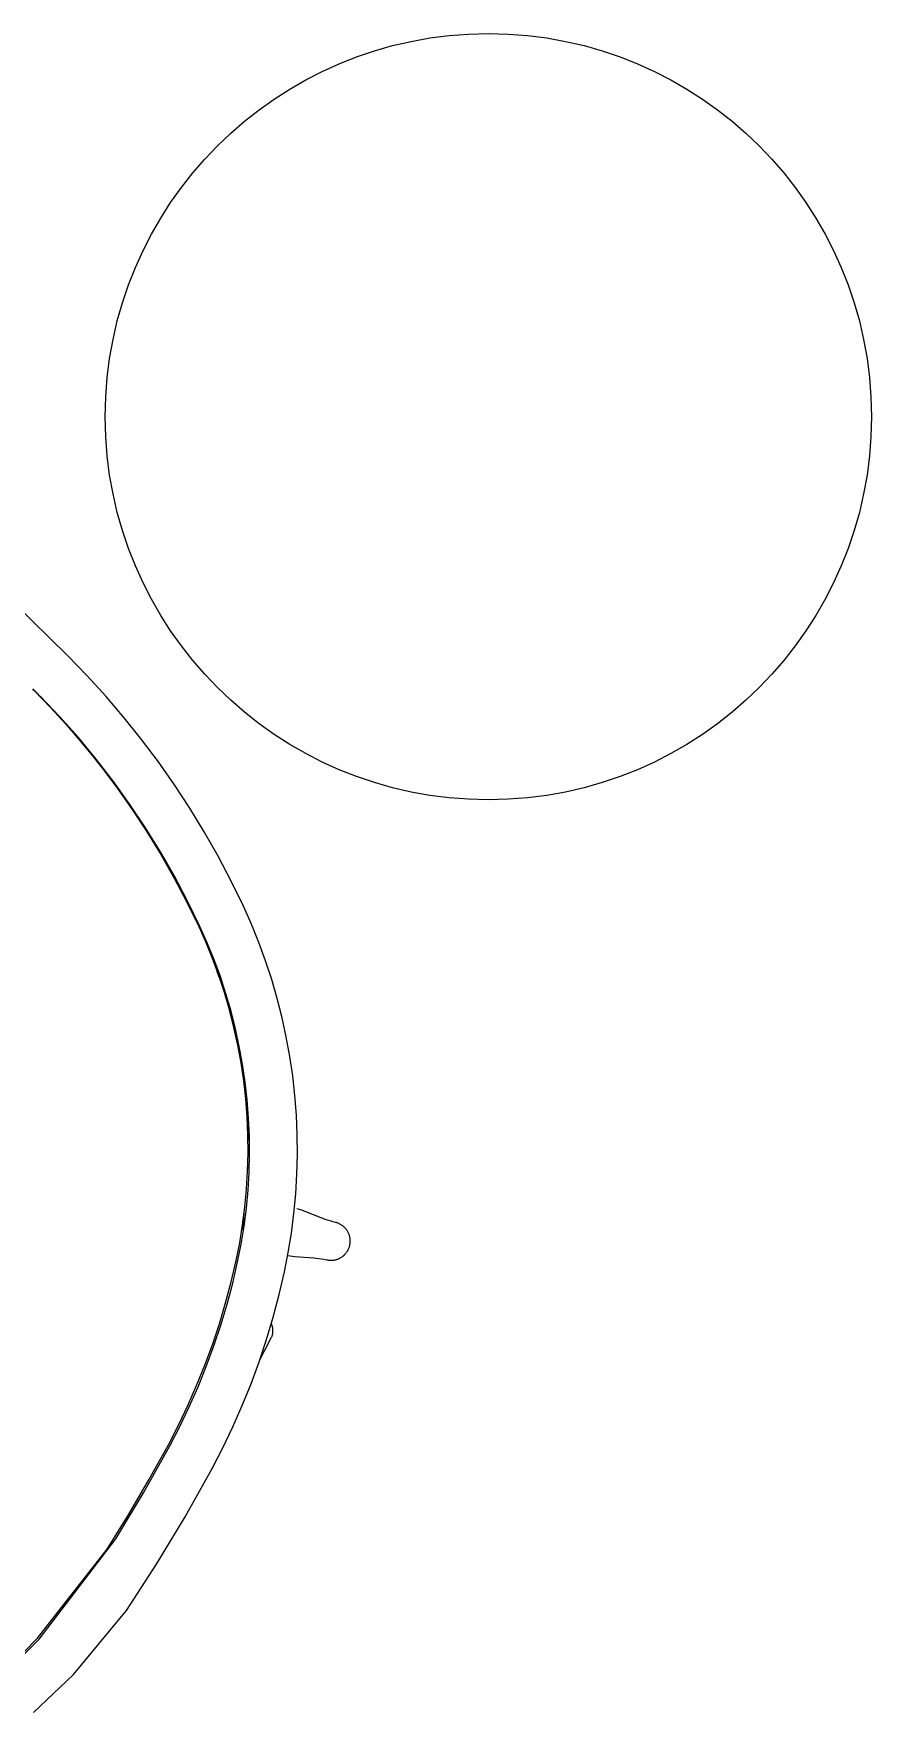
# Model space of a CAD drawing. Header units: millimetres. Extents: x 24870 to 27223, y 1839 to 3696.
# Drawn here: x 25912.6 to 25956.4, y 3106.6 to 3194.2 of the extents above; entities that cross this region are included whole.
import ezdxf

# ---------------------------------------------------------------- set-up
doc = ezdxf.new("R2010")
doc.units = ezdxf.units.MM
doc.layers.add('2-tef-hareketli', color=251, linetype='Continuous')

# ---------------------------------------------------------------- blocks, each defined once
blk = doc.blocks.new('targe plan')
at = {"color": 0}
for p, q in [((2876.323, 127.931), (2879.188, 128.275)), ((2879.188, 128.275), (2883.517, 128.275)), ((2883.517, 128.275), (2886.382, 127.931)), ((2886.382, 127.931), (2889.235, 127.495)), ((2889.235, 127.495), (2892.072, 126.966)), ((2892.068, 126.946), (2892.072, 126.966)), ((2892.072, 126.966), (2893.263, 126.705)), ((2893.263, 126.705), (2894.446, 126.407)), ((2894.446, 126.407), (2895.619, 126.072)), ((2876.661, 125.453), (2879.446, 125.719)), ((2877.357, 125.445), (2879.449, 125.619)), ((2879.449, 125.619), (2885.348, 125.445)), ((2885.348, 125.445), (2887.433, 125.152)), ((2886.044, 125.453), (2888.817, 125.029)), ((2895.619, 126.072), (2896.781, 125.701)), ((2896.781, 125.701), (2897.931, 125.293)), ((2887.433, 125.152), (2889.509, 124.809)), ((2888.817, 125.029), (2891.574, 124.516)), ((2889.509, 124.809), (2891.574, 124.416)), ((2891.574, 124.516), (2892.69, 124.271)), ((2897.931, 125.293), (2899.068, 124.851)), ((2897.992, 125.271), (2899.337, 124.975)), ((2899.068, 124.851), (2900.19, 124.373)), ((2899.337, 124.975), (2899.363, 124.968)), ((2899.363, 124.968), (2899.389, 124.959)), ((2899.389, 124.959), (2899.415, 124.95)), ((2899.415, 124.95), (2899.44, 124.94)), ((2899.44, 124.94), (2899.465, 124.928)), ((2899.465, 124.928), (2899.49, 124.916)), ((2899.49, 124.916), (2899.514, 124.903)), ((2899.514, 124.903), (2899.537, 124.89)), ((2899.537, 124.89), (2899.561, 124.875)), ((2899.561, 124.875), (2899.583, 124.86)), ((2899.583, 124.86), (2899.605, 124.844)), ((2899.605, 124.844), (2899.627, 124.827)), ((2899.627, 124.827), (2899.648, 124.81)), ((2899.648, 124.81), (2899.668, 124.792)), ((2899.668, 124.792), (2899.688, 124.773)), ((2899.688, 124.773), (2899.707, 124.753)), ((2899.707, 124.753), (2899.726, 124.733)), ((2899.726, 124.733), (2899.743, 124.712)), ((2899.743, 124.712), (2899.76, 124.691)), ((2899.76, 124.691), (2899.777, 124.669)), ((2899.777, 124.669), (2899.792, 124.646)), ((2899.792, 124.646), (2899.805, 124.625)), ((2899.805, 124.625), (2899.818, 124.604)), ((2899.818, 124.604), (2899.83, 124.583)), ((2899.83, 124.583), (2899.841, 124.561)), ((2899.841, 124.561), (2899.852, 124.539)), ((2899.852, 124.539), (2899.862, 124.517)), ((2904.15, 124.364), (2904.219, 124.488)), ((2904.219, 124.488), (2904.287, 124.617)), ((2904.287, 124.617), (2904.303, 124.647)), ((2904.303, 124.647), (2904.32, 124.677)), ((2904.32, 124.677), (2904.339, 124.706)), ((2904.339, 124.706), (2904.358, 124.735)), ((2904.358, 124.735), (2904.378, 124.763)), ((2904.378, 124.763), (2904.399, 124.79)), ((2904.399, 124.79), (2904.421, 124.816)), ((2904.421, 124.816), (2904.444, 124.842)), ((2904.444, 124.842), (2904.468, 124.867)), ((2904.468, 124.867), (2904.493, 124.89)), ((2904.493, 124.89), (2904.519, 124.913)), ((2904.519, 124.913), (2904.545, 124.936)), ((2904.545, 124.936), (2904.572, 124.957)), ((2904.572, 124.957), (2904.6, 124.977)), ((2904.6, 124.977), (2904.628, 124.996)), ((2904.628, 124.996), (2904.657, 125.015)), ((2904.657, 125.015), (2904.687, 125.032)), ((2904.687, 125.032), (2904.718, 125.048)), ((2904.718, 125.048), (2904.748, 125.063)), ((2904.748, 125.063), (2904.78, 125.077)), ((2904.78, 125.077), (2904.812, 125.09)), ((2904.812, 125.09), (2904.844, 125.102)), ((2904.844, 125.102), (2904.877, 125.113)), ((2904.877, 125.113), (2904.91, 125.123)), ((2904.91, 125.123), (2904.943, 125.131)), ((2904.943, 125.131), (2904.977, 125.138)), ((2904.977, 125.138), (2905.011, 125.144)), ((2905.011, 125.144), (2905.045, 125.149)), ((2905.045, 125.149), (2905.079, 125.153)), ((2905.079, 125.153), (2905.113, 125.155)), ((2905.113, 125.155), (2905.148, 125.157)), ((2905.148, 125.157), (2905.182, 125.157)), ((2905.182, 125.157), (2905.217, 125.156)), ((2905.217, 125.156), (2905.252, 125.154)), ((2905.252, 125.154), (2905.287, 125.151)), ((2905.287, 125.151), (2905.321, 125.146)), ((2905.321, 125.146), (2905.356, 125.141)), ((2905.356, 125.141), (2905.39, 125.134)), ((2905.39, 125.134), (2905.424, 125.126)), ((2905.424, 125.126), (2905.458, 125.117)), ((2905.458, 125.117), (2905.491, 125.106)), ((2905.491, 125.106), (2905.525, 125.095)), ((2905.525, 125.095), (2905.557, 125.082)), ((2905.557, 125.082), (2905.589, 125.068)), ((2905.589, 125.068), (2905.621, 125.053)), ((2905.621, 125.053), (2905.652, 125.037)), ((2905.652, 125.037), (2905.683, 125.02)), ((2905.683, 125.02), (2905.712, 125.002)), ((2905.712, 125.002), (2905.742, 124.983)), ((2905.742, 124.983), (2905.77, 124.963)), ((2905.77, 124.963), (2905.798, 124.941)), ((2905.798, 124.941), (2905.825, 124.919)), ((2905.825, 124.919), (2905.851, 124.896)), ((2905.851, 124.896), (2905.877, 124.872)), ((2905.877, 124.872), (2905.902, 124.847)), ((2905.902, 124.847), (2905.925, 124.822)), ((2905.925, 124.822), (2905.948, 124.795)), ((2905.948, 124.795), (2905.97, 124.768)), ((2905.97, 124.768), (2905.991, 124.74)), ((2905.991, 124.74), (2906.011, 124.711)), ((2906.011, 124.711), (2906.03, 124.682)), ((2906.03, 124.682), (2906.048, 124.652)), ((2906.048, 124.652), (2906.065, 124.621)), ((2906.065, 124.621), (2906.08, 124.59)), ((2906.08, 124.59), (2906.095, 124.558)), ((2906.095, 124.558), (2906.109, 124.526)), ((2906.109, 124.526), (2906.121, 124.493)), ((2906.121, 124.493), (2906.132, 124.46)), ((2906.132, 124.46), (2906.142, 124.426)), ((2891.574, 124.416), (2892.69, 124.171)), ((2892.69, 124.271), (2893.797, 123.992)), ((2892.69, 124.171), (2893.797, 123.892)), ((2893.797, 123.992), (2894.895, 123.678)), ((2893.797, 123.892), (2894.895, 123.578)), ((2894.895, 123.678), (2895.983, 123.331)), ((2894.895, 123.578), (2895.983, 123.231)), ((2900.19, 124.373), (2901.297, 123.86)), ((2901.297, 123.86), (2902.388, 123.313)), ((2903.354, 123.218), (2903.929, 124.016)), ((2903.929, 124.016), (2904.004, 124.13)), ((2904.004, 124.13), (2904.078, 124.245)), ((2904.078, 124.245), (2904.15, 124.364)), ((2906.013, 123.58), (2905.955, 123.45)), ((2906.077, 123.711), (2906.013, 123.58)), ((2906.092, 123.742), (2906.077, 123.711)), ((2906.106, 123.775), (2906.092, 123.742)), ((2906.118, 123.807), (2906.106, 123.775)), ((2906.13, 123.84), (2906.118, 123.807)), ((2906.14, 123.874), (2906.13, 123.84)), ((2906.149, 123.907), (2906.14, 123.874)), ((2906.142, 124.426), (2906.151, 124.392)), ((2906.157, 123.942), (2906.149, 123.907)), ((2906.151, 124.392), (2906.159, 124.358)), ((2906.164, 123.976), (2906.157, 123.942)), ((2906.159, 124.358), (2906.165, 124.324)), ((2906.17, 124.01), (2906.164, 123.976)), ((2906.165, 124.324), (2906.171, 124.289)), ((2906.174, 124.045), (2906.17, 124.01)), ((2906.171, 124.289), (2906.175, 124.255)), ((2906.177, 124.08), (2906.174, 124.045)), ((2906.175, 124.255), (2906.178, 124.22)), ((2906.179, 124.115), (2906.177, 124.08)), ((2906.178, 124.22), (2906.18, 124.185)), ((2906.18, 124.15), (2906.179, 124.115)), ((2906.18, 124.185), (2906.18, 124.15)), ((2895.983, 123.331), (2897.06, 122.95)), ((2895.983, 123.231), (2897.06, 122.85)), ((2897.06, 122.95), (2898.124, 122.535)), ((2897.06, 122.85), (2898.124, 122.435)), ((2902.378, 123.294), (2902.388, 123.313)), ((2902.388, 123.313), (2903.292, 122.822)), ((2903.151, 122.901), (2903.217, 123.011)), ((2903.217, 123.011), (2903.286, 123.117)), ((2903.286, 123.117), (2903.354, 123.218)), ((2903.292, 122.822), (2904.179, 122.3)), ((2905.805, 123.067), (2905.485, 122.083)), ((2905.851, 123.195), (2905.805, 123.067)), ((2905.901, 123.322), (2905.851, 123.195)), ((2905.955, 123.45), (2905.901, 123.322)), ((2898.124, 122.535), (2899.175, 122.088)), ((2898.124, 122.435), (2899.175, 121.988)), ((2899.175, 122.088), (2900.211, 121.608)), ((2899.175, 121.988), (2900.211, 121.508)), ((2904.179, 122.3), (2905.048, 121.748)), ((2905.388, 121.829), (2905.332, 121.699)), ((2905.439, 121.957), (2905.388, 121.829)), ((2905.485, 122.083), (2905.439, 121.957)), ((2900.211, 121.608), (2901.232, 121.096)), ((2900.211, 121.508), (2901.232, 120.996)), ((2900.861, 121.279), (2901.673, 120.852)), ((2901.232, 121.096), (2902.061, 120.645)), ((2901.232, 120.996), (2902.061, 120.545)), ((2905.048, 121.748), (2905.897, 121.167)), ((2905.897, 121.167), (2906.726, 120.557)), ((2902.061, 120.645), (2902.874, 120.167)), ((2902.061, 120.545), (2902.874, 120.067)), ((2902.737, 120.204), (2902.648, 120.303)), ((2902.768, 120.174), (2902.738, 120.203)), ((2902.799, 120.146), (2902.768, 120.174)), ((2902.831, 120.119), (2902.799, 120.146)), ((2902.863, 120.093), (2902.831, 120.119)), ((2902.897, 120.069), (2902.863, 120.093)), ((2902.874, 120.167), (2903.671, 119.661)), ((2902.931, 120.045), (2902.897, 120.069)), ((2906.726, 120.557), (2907.533, 119.919)), ((2902.874, 120.067), (2903.671, 119.561)), ((2902.966, 120.023), (2902.931, 120.045)), ((2903.002, 120.001), (2902.966, 120.023)), ((2903.038, 119.981), (2903.002, 120.001)), ((2903.076, 119.962), (2903.038, 119.981)), ((2903.113, 119.945), (2903.076, 119.962)), ((2903.152, 119.928), (2903.113, 119.945)), ((2903.19, 119.913), (2903.152, 119.928)), ((2903.23, 119.9), (2903.19, 119.913)), ((2903.269, 119.887), (2903.23, 119.9)), ((2903.31, 119.876), (2903.269, 119.887)), ((2903.35, 119.866), (2903.31, 119.876)), ((2903.35, 119.769), (2903.35, 119.867)), ((2903.671, 119.661), (2904.449, 119.128)), ((2903.671, 119.561), (2904.449, 119.028)), ((2907.533, 119.919), (2908.319, 119.254)), ((2908.319, 119.254), (2909.081, 118.562)), ((2904.449, 119.128), (2905.209, 118.569)), ((2904.449, 119.028), (2905.209, 118.469)), ((2905.209, 118.569), (2905.95, 117.984)), ((2905.209, 118.469), (2905.95, 117.884)), ((2905.351, 118.36), (2905.351, 118.46)), ((2909.081, 118.562), (2909.819, 117.845)), ((2905.95, 117.984), (2906.67, 117.374)), ((2905.95, 117.884), (2906.67, 117.274)), ((2906.314, 117.667), (2906.951, 117.11)), ((2909.819, 117.845), (2910.532, 117.103)), ((2906.67, 117.374), (2907.369, 116.74)), ((2906.67, 117.274), (2907.369, 116.64)), ((2906.951, 117.11), (2907.57, 116.534)), ((2907.369, 116.74), (2908.045, 116.082)), ((2907.369, 116.64), (2908.045, 115.982)), ((2910.532, 117.103), (2911.219, 116.337)), ((2908.045, 116.082), (2908.699, 115.402)), ((2908.045, 115.982), (2908.699, 115.302)), ((2911.219, 116.337), (2911.88, 115.548)), ((2908.518, 115.579), (2908.94, 115.122)), ((2908.699, 115.402), (2909.329, 114.699)), ((2908.699, 115.302), (2909.329, 114.599)), ((2908.94, 115.122), (2909.352, 114.655)), ((2911.88, 115.548), (2912.513, 114.737)), ((2909.329, 114.699), (2909.935, 113.976)), ((2909.329, 114.599), (2909.935, 113.876)), ((2909.352, 114.655), (2909.753, 114.18)), ((2909.753, 114.18), (2910.144, 113.695)), ((2909.935, 113.976), (2910.516, 113.232)), ((2912.513, 114.737), (2913.118, 113.904)), ((2909.935, 113.876), (2910.516, 113.132)), ((2910.144, 113.695), (2910.519, 113.207)), ((2910.516, 113.232), (2911.071, 112.469)), ((2910.516, 113.132), (2911.071, 112.369)), ((2910.519, 113.207), (2910.884, 112.71)), ((2913.118, 113.904), (2913.694, 113.052)), ((2910.884, 112.71), (2911.238, 112.204)), ((2911.071, 112.469), (2911.599, 111.687)), ((2911.071, 112.369), (2911.599, 111.587)), ((2911.238, 112.204), (2911.581, 111.691)), ((2913.694, 113.052), (2914.241, 112.18)), ((2914.241, 112.18), (2914.758, 111.29)), ((2911.581, 111.691), (2911.912, 111.171)), ((2911.599, 111.687), (2912.101, 110.888)), ((2911.599, 111.587), (2912.101, 110.788)), ((2911.912, 111.171), (2912.231, 110.643)), ((2912.041, 110.86), (2912.205, 110.587)), ((2912.101, 110.888), (2912.574, 110.072)), ((2912.101, 110.788), (2912.574, 109.972)), ((2912.407, 110.267), (2912.133, 110.734)), ((2912.231, 110.643), (2912.538, 110.108)), ((2912.538, 110.008), (2912.231, 110.543)), ((2914.758, 111.29), (2915.244, 110.383)), ((2912.538, 110.108), (2912.834, 109.567)), ((2912.834, 109.467), (2912.538, 110.008)), ((2912.574, 110.072), (2913.02, 109.24)), ((2912.574, 109.972), (2913.02, 109.14)), ((2912.834, 109.567), (2913.112, 109.029)), ((2915.244, 110.383), (2915.699, 109.46)), ((2913.159, 108.866), (2912.948, 109.279)), ((2913.378, 108.386), (2912.976, 109.195)), ((2913.02, 109.24), (2913.437, 108.393)), ((2913.02, 109.14), (2913.437, 108.293)), ((2913.112, 109.029), (2913.378, 108.486)), ((2915.694, 109.458), (2915.68, 109.451)), ((2915.699, 109.46), (2916.3, 108.13)), ((2913.378, 108.486), (2913.815, 107.534)), ((2913.378, 108.386), (2913.424, 108.321)), ((2913.979, 107.062), (2913.391, 108.358)), ((2913.437, 108.393), (2914.041, 107.054)), ((2913.437, 108.293), (2914.056, 106.918)), ((2913.833, 107.43), (2913.645, 107.845)), ((2916.3, 108.13), (2916.859, 106.783)), ((2913.815, 107.534), (2914.225, 106.582)), ((2914.523, 105.749), (2913.979, 107.062)), ((2914.041, 107.054), (2914.6, 105.694)), ((2914.056, 106.918), (2914.628, 105.522)), ((2914.225, 106.582), (2914.613, 105.621)), ((2916.859, 106.783), (2917.374, 105.418)), ((2915.025, 104.418), (2914.523, 105.749)), ((2914.6, 105.694), (2915.112, 104.316)), ((2914.613, 105.621), (2914.979, 104.644)), ((2914.628, 105.522), (2915.15, 104.107)), ((2917.374, 105.418), (2917.846, 104.037)), ((2914.979, 104.644), (2915.322, 103.659)), ((2915.482, 103.071), (2915.025, 104.418)), ((2915.112, 104.316), (2915.577, 102.922)), ((2915.15, 104.107), (2915.623, 102.675)), ((2915.322, 103.659), (2915.642, 102.665)), ((2917.846, 104.037), (2918.274, 102.643)), ((2915.895, 101.71), (2915.482, 103.071)), ((2915.577, 102.922), (2915.995, 101.513)), ((2915.623, 102.675), (2916.046, 101.227)), ((2915.642, 102.665), (2915.937, 101.664)), ((2918.274, 102.643), (2918.657, 101.235)), ((2916.264, 100.337), (2915.895, 101.71)), ((2915.937, 101.664), (2916.248, 100.5)), ((2915.995, 101.513), (2916.365, 100.09)), ((2916.046, 101.227), (2916.418, 99.766)), ((2918.657, 101.235), (2918.995, 99.816)), ((2916.248, 100.5), (2916.527, 99.327)), ((2916.587, 98.952), (2916.264, 100.337)), ((2916.365, 100.09), (2916.686, 98.656)), ((2916.418, 99.766), (2916.74, 98.292)), ((2918.995, 99.816), (2919.288, 98.387)), ((2916.865, 97.557), (2916.587, 98.952)), ((2916.686, 98.656), (2916.959, 97.212)), ((2916.74, 98.292), (2917.009, 96.808)), ((2919.288, 98.387), (2919.535, 96.949)), ((2916.865, 97.557), (2916.896, 97.47)), ((2917.076, 96.291), (2916.875, 97.499)), ((2916.959, 97.212), (2917.182, 95.759)), ((2917.009, 96.808), (2917.228, 95.316)), ((2919.535, 96.949), (2919.737, 95.504)), ((2917.242, 95.079), (2917.076, 96.291)), ((2917.182, 95.759), (2917.356, 94.299)), ((2917.228, 95.316), (2917.394, 93.817)), ((2917.374, 93.861), (2917.242, 95.079)), ((2919.737, 95.504), (2919.892, 94.053)), ((2917.374, 93.861), (2917.398, 93.767)), ((2917.403, 93.818), (2917.403, 93.818)), ((2917.404, 93.809), (2917.404, 93.809)), ((2919.872, 94.042), (2919.893, 94.044)), ((2919.893, 94.044), (2920.208, 90.15))]:
    blk.add_line(p, q, dxfattribs=at)
blk.add_lwpolyline([(2879.446, 125.719), (2886.044, 125.453)], dxfattribs=at)

msp = doc.modelspace()

# ---------------------------------------------------------------- linework, layer by layer
msp.add_circle((25936.368, 3174.235), 20)

# ---------------------------------------------------------------- block references
at = {"layer": '2-tef-hareketli', "xscale": -1, "rotation": 230.2737206156026}
msp.add_blockref('targe plan', (23975.909, 976.159), dxfattribs=at)

doc.saveas('drawing.dxf')
